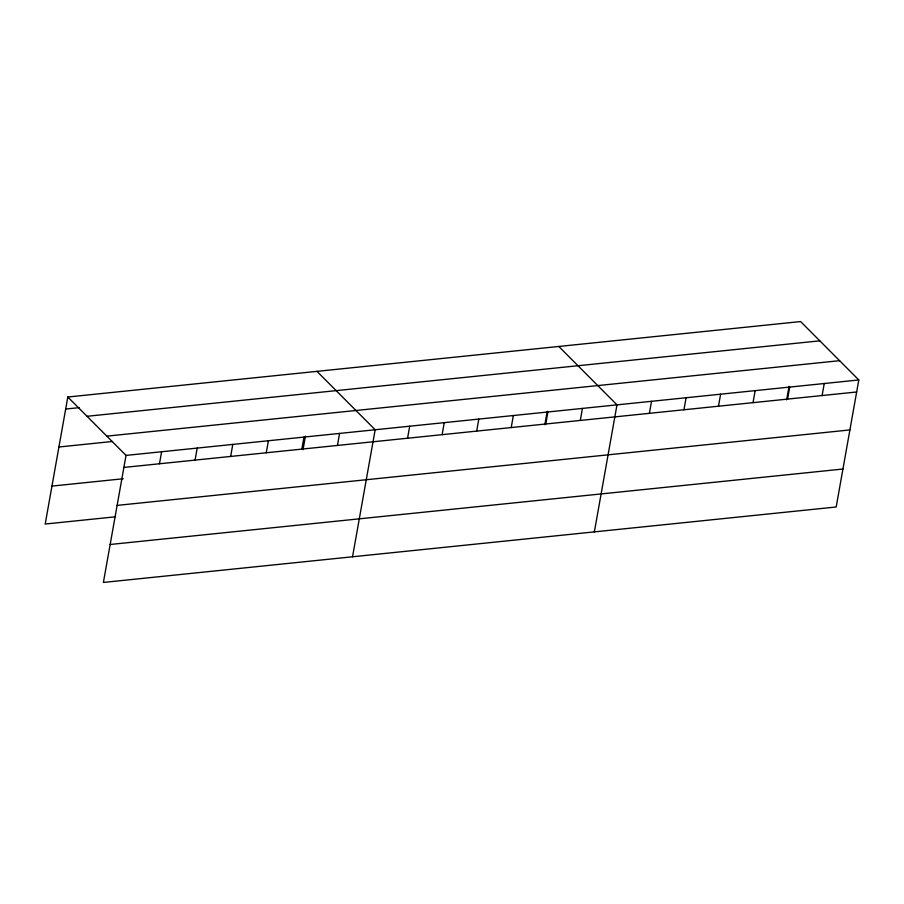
<?xml version="1.0" encoding="UTF-8"?>
<svg xmlns="http://www.w3.org/2000/svg" width="904" height="904" viewBox="0 0 904 904"><rect width="100%" height="100%" fill="white"/><g stroke="black" fill="none" stroke-linecap="round" stroke-linejoin="round"><path stroke-width="1.36" d="M67.823 397.014L126.029 455.413L103.395 582.436L836.177 506.986L858.8 379.962L800.605 321.564L67.823 397.014L45.2 524.037L115.011 516.851M159.477 463.775L161.613 451.751M195.072 460.113L197.208 448.09M230.656 456.441L232.803 444.418M266.251 452.78L268.398 440.756M301.846 449.118L303.981 437.095M303.021 449.65L305.428 436.169M337.441 445.446L339.576 433.423M352.537 556.785L375.171 429.762L316.965 371.363M407.568 438.225L409.715 426.202M442.112 434.666L444.259 422.643M476.668 431.118L478.804 419.083M511.212 427.558L513.348 415.535M544.841 424.744L547.236 411.263M545.756 423.999L547.892 411.975M580.3 420.439L582.436 408.416M594.357 531.88L616.98 404.856L558.785 346.458M649.388 413.331L651.524 401.297M683.932 409.772L686.079 397.749M718.477 406.212L720.624 394.189M753.021 402.653L755.168 390.63M786.649 399.851L789.056 386.37M787.565 399.093L789.712 387.07M822.109 395.545L824.256 383.511M65.687 409.037L79.371 407.636M87.033 416.292L819.804 340.831M106.819 436.146L839.59 360.685M58.929 446.994L112.311 441.491M126.029 455.413L858.8 379.962M123.882 467.436L856.653 391.986M51.957 486.092L123.147 478.758M117.124 505.392L849.896 429.931M110.164 544.49L842.935 469.029"/></g></svg>
